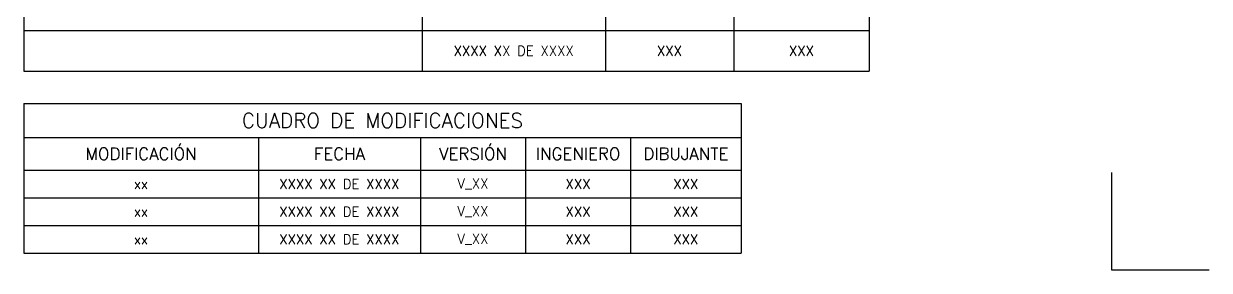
# Model space of a CAD drawing. Header units: millimetres. Extents: x 0 to 197, y -27 to 41.
# Drawn here: x 0 to 24.34, y -9.38 to -4.33 of the extents above; entities that cross this region are included whole.
import ezdxf

# ---------------------------------------------------------------- set-up
doc = ezdxf.new("R2010")
doc.units = ezdxf.units.MM
doc.header["$LTSCALE"] = 0.01
doc.layers.add('FC_BORDES', color=4, linetype='Continuous')
doc.layers.add('FC_HOJA', color=230, linetype='Continuous', plot=False)
doc.styles.add('FC_TEXT1', font='romans.shx')

# ---------------------------------------------------------------- blocks, each defined once
blk = doc.blocks.new('*T15')
at = {"layer": 'FC_BORDES', "color": 0, "linetype": 'ByBlock', "lineweight": -2, "ltscale": 0.6, "transparency": 16777216}
for p, q in [((0, 0), (17.357, 0)), ((0, 0), (0, -4.8)), ((17.357, 0), (17.357, -4.8)), ((0, -0.7), (17.357, -0.7)), ((0, -1.4), (17.357, -1.4)), ((8.179, -1.4), (8.179, -4.8)), ((11.94, -1.4), (11.94, -4.8)), ((11.94, -2.3), (17.357, -2.3)), ((14.577, -2.3), (14.577, -4.8)), ((0, -3.134), (17.357, -3.134)), ((0, -3.967), (17.357, -3.967)), ((0, -4.8), (17.357, -4.8))]:
    blk.add_line(p, q, dxfattribs=at)
at = {"layer": 'FC_BORDES', "color": 5, "ltscale": 0.6, "transparency": 16777216, "width": 17.35638, "attachment_point": 5, "style": 'FC_TEXT1'}
for s, insert, char_height in [('{\\C13;17/06/2019 1:52:13 p. m.        COSPINA}', (8.678, -0.35), 0.25), ('CUADRO DE CORRECCIONES', (8.678, -1.05), 0.3)]:
    blk.add_mtext(s, dxfattribs=dict(at, insert=insert, char_height=char_height))
at = {"layer": 'FC_BORDES', "color": 2, "ltscale": 0.6, "transparency": 16777216, "char_height": 0.25, "attachment_point": 5, "style": 'FC_TEXT1'}
for s, insert, width in [('MODIFICÓ', (14.649, -1.85), 5.41605), ('CORRECCIÓN', (4.09, -2.267), 8.17904), ('FECHA', (10.06, -2.267), 3.76069)]:
    blk.add_mtext(s, dxfattribs=dict(at, insert=insert, width=width))
at = {"layer": 'FC_BORDES', "color": 11, "ltscale": 0.6, "transparency": 16777216, "char_height": 0.2, "attachment_point": 5, "style": 'FC_TEXT1'}
for s, insert, width in [('{\\C12;INGENIERO}', (13.258, -2.717), 2.33634), ('{\\C12;DELINEANTE}', (15.967, -2.717), 2.48001), ('XXXX XX DE XXXX', (10.06, -3.55), 3.46099), ('XXX', (13.258, -3.55), 2.33634), ('XXX', (15.967, -3.55), 2.48001), ('XXXX XX DE XXXX', (10.06, -4.384), 3.46099), ('XXX', (13.258, -4.384), 2.33634), ('XXX', (15.967, -4.384), 2.48001)]:
    blk.add_mtext(s, dxfattribs=dict(at, insert=insert, width=width))
blk = doc.blocks.new('*T20')
at = {"layer": 'FC_BORDES', "color": 0, "linetype": 'ByBlock', "lineweight": -2, "ltscale": 0.6, "transparency": 16777216}
for p, q in [((0, 0), (14.728, 0)), ((0, 0), (0, -3.067)), ((14.728, 0), (14.728, -3.067)), ((0, -0.7), (14.728, -0.7)), ((4.817, -0.7), (4.817, -3.067)), ((8.144, -0.7), (8.144, -3.067)), ((10.301, -0.7), (10.301, -3.067)), ((12.458, -0.7), (12.458, -3.067)), ((0, -1.367), (14.728, -1.367)), ((0, -1.934), (14.728, -1.934)), ((0, -2.5), (14.728, -2.5)), ((0, -3.067), (14.728, -3.067))]:
    blk.add_line(p, q, dxfattribs=at)
at = {"layer": 'FC_BORDES', "color": 5, "ltscale": 0.6, "transparency": 16777216, "insert": (7.364, -0.35), "char_height": 0.3, "width": 14.72804, "attachment_point": 5, "style": 'FC_TEXT1'}
blk.add_mtext('CUADRO DE MODIFICACIONES', dxfattribs=at)
at = {"layer": 'FC_BORDES', "color": 2, "ltscale": 0.6, "transparency": 16777216, "char_height": 0.25, "attachment_point": 5, "style": 'FC_TEXT1'}
for s, insert, width in [('MODIFICACIÓN', (2.409, -1.033), 4.81705), ('FECHA', (6.481, -1.033), 3.3268), ('VERSIÓN', (9.223, -1.033), 2.15668), ('INGENIERO ', (11.38, -1.033), 2.15668), ('DIBUJANTE', (13.593, -1.033), 2.26963)]:
    blk.add_mtext(s, dxfattribs=dict(at, insert=insert, width=width))
at = {"layer": 'FC_BORDES', "color": 11, "ltscale": 0.6, "transparency": 16777216, "char_height": 0.2, "attachment_point": 5, "style": 'FC_TEXT1'}
for s, insert, width in [('xx', (2.409, -1.65), 4.51735), ('XXXX XX DE XXXX', (6.481, -1.65), 3.0271), ('V_XX', (9.223, -1.65), 1.85698), ('XXX', (11.38, -1.65), 1.85698), ('XXX', (13.593, -1.65), 1.96993), ('xx', (2.409, -2.217), 4.51735), ('XXXX XX DE XXXX', (6.481, -2.217), 3.0271), ('V_XX', (9.223, -2.217), 1.85698), ('XXX', (11.38, -2.217), 1.85698), ('XXX', (13.593, -2.217), 1.96993), ('V_XX', (9.223, -2.784), 1.85698), ('xx', (2.409, -2.784), 4.51735), ('XXXX XX DE XXXX', (6.481, -2.784), 3.0271), ('XXX', (11.38, -2.784), 1.85698), ('XXX', (13.593, -2.784), 1.96993)]:
    blk.add_mtext(s, dxfattribs=dict(at, insert=insert, width=width))

msp = doc.modelspace()

# ---------------------------------------------------------------- linework, layer by layer
at = {"layer": 'FC_HOJA', "ltscale": 0.6}
msp.add_lwpolyline([(24.3372, -9.3778), (22.3372, -9.3778), (22.3372, -7.3778)], dxfattribs=at)

# ---------------------------------------------------------------- block references
for name, p in [('*T15', (0, -0.5)), ('*T20', (0, -5.9603))]:
    msp.add_blockref(name, p)

doc.saveas('drawing.dxf')
